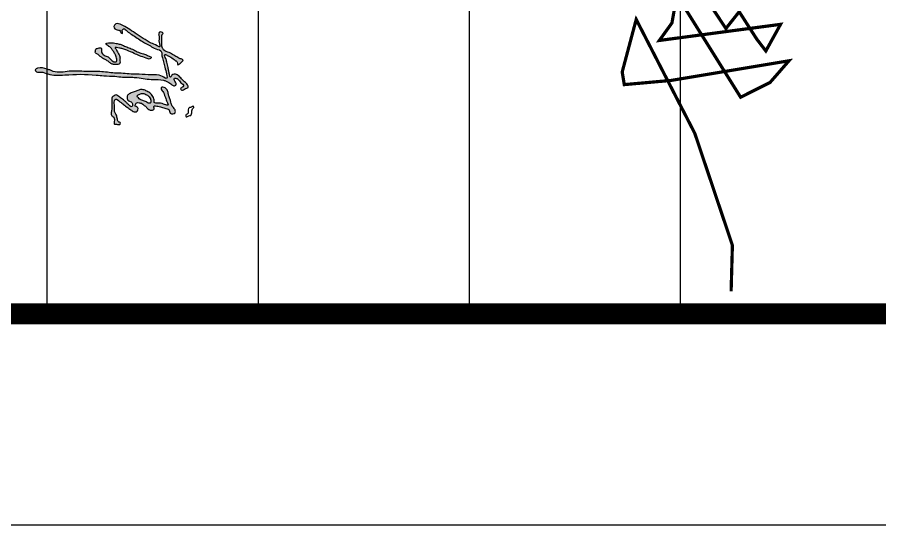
# Model space of a CAD drawing. Extents: x 174641 to 414490, y 73126 to 493158.
# Drawn here: x 254322 to 258407, y 73273 to 75678 of the extents above; entities that cross this region are included whole.
import ezdxf

# ---------------------------------------------------------------- set-up
doc = ezdxf.new("R2010")
doc.units = 0
doc.header["$LTSCALE"] = 1000
doc.header["$MEASUREMENT"] = 0
for name, color, linetype in [('PUB_TITLE', 7, 'Continuous'), ('TWT_TITLE', 7, 'Continuous'), ('文字和字符', 7, 'Continuous')]:
    doc.layers.add(name, color=color, linetype=linetype)

# ---------------------------------------------------------------- blocks, each defined once
blk = doc.blocks.new('田琳')
at = {"const_width": 20}
for points in [[(38170.1, 43531), (38716.9, 43893), (38611.8, 43976.1), (38782.6, 44085.5), (38857, 44142.4), (38690.6, 44234.3), (38791.4, 43477.3), (38681.9, 43556.1), (38559.2, 43577.9), (38445.4, 43547.3), (39146.1, 43984.9), (39054.1, 44168.6), (38918.4, 44286.8), (39041, 43551.7), (39067.3, 43258.5), (38988.4, 43245.4), (38660, 43332.9), (39371.5, 43698.7), (40071, 43933.6), (40071, 43933.6), (40359.3, 43925.6)], [(37073.8, 43540.8), (37391.6, 43371.4), (37434, 43660.7), (37645.8, 43907.7), (37893, 43957), (37998.9, 43893.5), (38020.1, 43731.3), (37921.2, 43590.1), (37801.2, 43526.6), (37709.4, 43554.9), (37857.7, 43667.8), (37801.2, 43724.2), (37617.6, 43681.9), (37582.3, 43590.1), (37681.1, 43463.1), (37757.9, 43465.2), (38199.4, 43740.6), (38445.7, 43833.2), (38404.3, 44008.7), (38328.7, 43796.7), (38240.8, 43806.4), (38370.1, 43669.9), (38453, 43638.3), (38445.7, 43833.2)]]:
    blk.add_lwpolyline(points, dxfattribs=at)

msp = doc.modelspace()

# ---------------------------------------------------------------- hatches: boundary and pattern name
at = {"layer": '文字和字符'}
h = msp.add_hatch(color=6, dxfattribs=at)
edge = h.paths.add_edge_path()
edge.add_spline(control_points=[(255006.8, 75578.1), (255006.8, 75577.9), (255006.9, 75553.4), (255006.4, 75538), (255016.9, 75516.6), (255041.8, 75512.6), (255062, 75497.3), (255080.5, 75488.3), (255092.8, 75479.7), (255112.4, 75478.6), (255100.2, 75463.6), (255093.3, 75458.7), (255078.9, 75447.4), (255082.6, 75468.5), (255071.6, 75471.5), (255061.3, 75480.9), (255045.9, 75490.7), (255032.9, 75496.9), (255020.1, 75504.4), (255020.5, 75490.5), (255027.2, 75481.1), (255031.5, 75461.8), (255036.5, 75442.7), (255040.1, 75421.8), (255042.4, 75409.2), (255046.7, 75387.3), (255056.3, 75409.2), (255073.5, 75410), (255087.9, 75399), (255100.5, 75387), (255114, 75370.1), (255128.4, 75362), (255135, 75344.8), (255122.7, 75341.6), (255114.9, 75336.7), (255106, 75330.6), (255098.5, 75333.2), (255092.6, 75342.3), (255108, 75344.8), (255110.6, 75357.8), (255097.1, 75365.2), (255090.8, 75377.8), (255080.8, 75386.5), (255073.9, 75388.7), (255063.2, 75390), (255068.2, 75372.2), (255080, 75362.5), (255066.7, 75349), (255054.2, 75357), (255045.4, 75365.8), (255033.4, 75370.8), (255024.3, 75377.4), (255001, 75382.3), (254969.6, 75382.4), (254927.5, 75384.8), (254894, 75391.2), (254858.4, 75394.6), (254823.4, 75391.9), (254779.9, 75399.7), (254737.8, 75398.6), (254659, 75408.9), (254571, 75407.1), (254481.4, 75399.2), (254439.7, 75421), (254416.7, 75414.1), (254404.1, 75430), (254432.1, 75442.8), (254454.8, 75433.8), (254479.7, 75427.1), (254511.8, 75411.5), (254570.8, 75426), (254643.3, 75419.5), (254703.8, 75421.7), (254748.9, 75417.1), (254785.4, 75412.2), (254823.4, 75412.7), (254861.9, 75406.9), (254906.1, 75409.1), (254957.4, 75400.9), (254995.2, 75409.2), (255033.3, 75381.4), (255029.9, 75410.3), (255024.2, 75430.6), (255017.8, 75455.9), (255012.7, 75472.9), (255009, 75487.5), (255005.9, 75500.3), (255007.5, 75521.4), (254976.6, 75526.1), (254949.8, 75544.2), (254909.9, 75564.2), (254873.4, 75591), (254844.9, 75608.1), (254829.2, 75626.3), (254815.8, 75615.4), (254825.7, 75597.1), (254810.3, 75605.4), (254809.9, 75618.5), (254791.7, 75615.2), (254775.1, 75630.7), (254791.9, 75652.7), (254820.2, 75639.6), (254848.8, 75624.7), (254882.5, 75601), (254918.2, 75578.4), (254953.4, 75555.1), (254977, 75547.5), (255002.4, 75530.6), (254989, 75565.3), (254997.8, 75581.7), (254989, 75602.2), (255002.1, 75611.1), (255015.3, 75603.5), (255010.9, 75596.9), (255007.8, 75594.9), (255007.5, 75591.3), (255005.8, 75586.8), (255006.8, 75578.2), (255006.8, 75578.1)], knot_values=[0, 0, 0, 0, 30.010681, 59.710914, 78.593199, 120.407305, 154.524141, 185.004149, 203.061643, 222.774317, 238.80713, 258.455944, 270.333782, 293.330836, 302.766156, 314.154011, 351.592667, 373.783884, 384.727657, 395.744414, 413.857163, 437.957453, 474.261753, 498.637383, 521.996218, 540.039757, 556.440551, 586.981856, 599.46137, 631.292047, 659.861277, 686.798362, 704.454635, 714.77327, 731.806988, 745.746399, 755.60273, 762.331918, 783.607358, 794.2488, 808.935268, 839.224822, 854.000646, 861.29652, 870.524529, 890.282084, 910.927322, 927.245681, 946.958313, 963.356978, 980.390735, 1000.003082, 1009.515457, 1078.314372, 1130.678307, 1184.843128, 1219.935368, 1279.461792, 1329.992924, 1402.614913, 1454.086505, 1659.988392, 1772.185683, 1817.246483, 1847.677046, 1862.240127, 1879.608782, 1944.488332, 1967.79145, 1986.349178, 2091.415626, 2201.453187, 2292.790848, 2342.000053, 2390.03078, 2446.006624, 2499.916829, 2551.206876, 2630.928051, 2705.368541, 2736.511304, 2751.139397, 2799.882761, 2838.437816, 2856.100871, 2874.060326, 2900.839764, 2911.90203, 2956.44123, 2995.684828, 3055.617738, 3138.927419, 3179.415616, 3204.798199, 3217.112426, 3237.828089, 3249.032304, 3266.585733, 3281.97368, 3312.759311, 3333.895438, 3372.534497, 3420.293911, 3476.863372, 3540.284988, 3599.822241, 3643.146119, 3661.15915, 3690.737213, 3733.200125, 3751.837118, 3768.448916, 3785.656639, 3792.541545, 3796.752385, 3800.355287, 3806.580356, 3819.839144, 3819.839144, 3819.839144, 3819.839144], degree=3, periodic=0)
h = msp.add_hatch(color=6, dxfattribs=at)
edge = h.paths.add_edge_path()
edge.add_spline(control_points=[(254954.7, 75490), (254954.6, 75490.1), (254935, 75498.5), (254919.7, 75504.9), (254895.6, 75510.8), (254874.4, 75523.5), (254851.8, 75532.4), (254830.6, 75541.2), (254811.1, 75550.3), (254792.7, 75552.7), (254776.6, 75557.5), (254761.4, 75556.6), (254750, 75557), (254738.8, 75551.2), (254752, 75541.3), (254763.7, 75537.6), (254772.3, 75522.3), (254781.7, 75510.2), (254789.6, 75496.6), (254793.5, 75483.4), (254797, 75465.3), (254768.7, 75465.6), (254759.4, 75491.1), (254732.9, 75494.7), (254719.6, 75510.9), (254720.9, 75523.2), (254721.6, 75535.1), (254707.4, 75530.5), (254694, 75530.3), (254692.6, 75517.6), (254690.9, 75508), (254701.7, 75503.6), (254713.7, 75494), (254728, 75481.7), (254746, 75473.2), (254758.8, 75464.5), (254771.8, 75453.6), (254787.8, 75454.3), (254811.9, 75452.2), (254807.6, 75475.7), (254810.9, 75492.8), (254798.1, 75506.9), (254795.3, 75520.6), (254778.8, 75539.2), (254806.9, 75530.7), (254822.7, 75528.6), (254847.1, 75518.8), (254873, 75507.8), (254903.5, 75493.6), (254928.3, 75486.6), (254947.2, 75477.1), (254957.6, 75483.1), (254954.8, 75490), (254954.7, 75490)], knot_values=[0, 0, 0, 0, 24.542793, 52.435959, 85.650583, 121.512598, 155.916917, 186.540407, 217.474406, 244.606868, 263.102829, 287.388558, 305.597528, 314.527085, 327.332873, 353.193682, 372.630675, 395.352625, 418.617204, 435.772151, 457.249665, 475.959444, 524.49024, 552.742939, 580.507685, 599.437854, 607.362997, 621.159879, 644.090151, 657.95728, 669.398503, 679.892715, 700.008206, 736.031643, 756.664286, 782.242284, 801.590045, 823.390719, 851.090423, 877.54929, 900.135028, 924.011869, 947.574779, 965.855715, 994.232281, 1016.328926, 1045.309406, 1098.032674, 1136.336698, 1183.774373, 1208.195694, 1217.866995, 1225.149506, 1225.149506, 1225.149506, 1225.149506], degree=3, periodic=0)
h = msp.add_hatch(color=6, dxfattribs=at)
edge = h.paths.add_edge_path()
edge.add_spline(control_points=[(255018.2, 75344.8), (255018.4, 75344.7), (255036.6, 75333.4), (255036.4, 75316.9), (255042, 75299.6), (255047.9, 75284.3), (255051.7, 75267.7), (255058, 75251.8), (255071, 75241.2), (255072.8, 75223.3), (255059.1, 75217.6), (255042.5, 75221.8), (255044.5, 75240.3), (255027.3, 75244.8), (255014.5, 75247.6), (255000.8, 75254.1), (254988.8, 75256.1), (254979.4, 75256.6), (254965.9, 75258.8), (254975.2, 75240.9), (254957.8, 75234.5), (254946.7, 75240.4), (254937.8, 75246.1), (254931.5, 75255.5), (254921.6, 75260.3), (254912.5, 75270.2), (254901, 75272.3), (254888.8, 75274.8), (254883, 75266.7), (254877.9, 75254.6), (254891.1, 75253.4), (254896.1, 75244), (254893.1, 75235), (254883.2, 75225.9), (254865.8, 75233.1), (254851.8, 75245.6), (254834.1, 75257), (254819.9, 75269.6), (254805.8, 75278.6), (254798.3, 75286.1), (254789.9, 75291.3), (254782.5, 75285), (254781.4, 75274.4), (254782.5, 75261.4), (254784.7, 75246.8), (254781.3, 75231), (254789.9, 75220), (254794.8, 75205.9), (254796.1, 75193.4), (254801.4, 75178.7), (254811.9, 75181.4), (254812.2, 75169.7), (254803.7, 75169.4), (254796.8, 75170), (254790, 75170.4), (254783, 75170.2), (254778.8, 75178.8), (254782.7, 75187.7), (254782.4, 75199.3), (254777.5, 75207), (254762.3, 75215.6), (254773.1, 75243.7), (254769.8, 75268), (254770.5, 75285.7), (254769.9, 75300.3), (254780.8, 75304.9), (254790.3, 75311.4), (254799.4, 75304.5), (254807.4, 75299), (254816.3, 75292.3), (254826.4, 75284.5), (254837.5, 75276.3), (254846.1, 75265.9), (254854.7, 75260.7), (254860.4, 75251.1), (254869.8, 75257.9), (254868.7, 75266.6), (254865.4, 75274.9), (254856.3, 75279.3), (254845.2, 75282), (254842.8, 75293.6), (254842.1, 75304.7), (254850.9, 75314.8), (254862.1, 75318.5), (254871.6, 75323.4), (254883.8, 75326.6), (254897.1, 75333.3), (254915.1, 75336.2), (254929.7, 75331), (254940.9, 75324.1), (254954.8, 75318.6), (254963.9, 75301.1), (254973.4, 75286.6), (254969.7, 75272.2), (254982.2, 75269), (254994, 75271.8), (255008, 75268.6), (255020.4, 75264.3), (255028.4, 75262), (255039.3, 75260.7), (255034.5, 75271.7), (255029.4, 75279.7), (255026.5, 75294.5), (255018.5, 75306.3), (255017.5, 75320.6), (255008.6, 75328.9), (255002.6, 75336.9), (255004.6, 75350.6), (255018.1, 75344.8), (255018.2, 75344.8)], knot_values=[0, 0, 0, 0, 24.512001, 49.882294, 72.277412, 98.738469, 118.409447, 143.109669, 167.776883, 187.618262, 203.042037, 222.126752, 247.275306, 258.48372, 289.86628, 303.795246, 321.379231, 338.707377, 347.328395, 366.307106, 385.237264, 403.506228, 418.562709, 428.786369, 449.648574, 463.118664, 483.023077, 498.54091, 507.708607, 523.614939, 538.272825, 548.331434, 564.446663, 573.613544, 601.356343, 627.727416, 655.753502, 687.468657, 707.386499, 724.030195, 733.822997, 742.988374, 758.369859, 776.521682, 797.368312, 820.285411, 838.875384, 852.53501, 881.495768, 896.424896, 904.484831, 916.221913, 924.49056, 934.624145, 946.353648, 953.359124, 961.492881, 980.267656, 992.004738, 1008.557493, 1015.80342, 1061.650078, 1099.490071, 1123.473109, 1136.892554, 1154.792681, 1167.453766, 1180.555905, 1196.223819, 1209.542153, 1226.270416, 1249.735518, 1266.970627, 1281.05191, 1293.130439, 1303.91699, 1316.71909, 1326.731209, 1339.888064, 1357.279911, 1369.076666, 1385.0742, 1402.881823, 1419.32573, 1433.82478, 1447.087554, 1471.921893, 1495.500471, 1520.791964, 1533.894554, 1550.83807, 1581.024251, 1611.984954, 1621.45011, 1633.096343, 1654.387173, 1674.742462, 1691.115782, 1707.380906, 1715.678547, 1723.570803, 1743.940975, 1761.902668, 1783.344225, 1802.439161, 1818.418402, 1831.919163, 1844.453477, 1860.498716, 1860.498716, 1860.498716, 1860.498716], degree=3, periodic=0)
edge = h.paths.add_edge_path(flags=16)
edge.add_spline(control_points=[(254952.8, 75290.4), (254952.8, 75290.5), (254947.1, 75302.2), (254939.7, 75307.7), (254930.9, 75312.3), (254922.8, 75316.1), (254914.2, 75317), (254906.7, 75315.6), (254900.4, 75312.5), (254895.5, 75309.4), (254889.3, 75306.2), (254892.9, 75297.3), (254899.7, 75291.9), (254907.3, 75284.9), (254916.6, 75283), (254925.3, 75279.4), (254934.7, 75277.2), (254941.2, 75270.9), (254948.9, 75268.5), (254955.3, 75273.1), (254956.3, 75280.6), (254955, 75285.3), (254952.9, 75290.3), (254952.8, 75290.4)], knot_values=[0, 0, 0, 0, 17.49913, 30.768414, 43.809406, 57.820521, 67.761158, 79.395962, 89.172864, 96.402516, 104.532234, 113.624822, 128.719094, 142.570854, 155.091253, 167.081152, 182.063386, 194.044375, 204.792336, 212.007375, 223.839632, 231.821798, 237.531752, 237.531752, 237.531752, 237.531752], degree=3, periodic=0)

# ---------------------------------------------------------------- linework, layer by layer
for p, q in [((254462.7, 82272.7), (254462.7, 74272.7)), ((255462.7, 82272.7), (255462.7, 74272.7)), ((256462.7, 82272.7), (256462.7, 74272.7)), ((257462.7, 82272.7), (257462.7, 74272.7))]:
    msp.add_line(p, q)
at = {"layer": 'PUB_TITLE', "const_width": 100}
msp.add_lwpolyline([(296862.3, 82272.7), (296862.3, 74272.7), (239462.7, 74272.7), (239462.7, 82272.7)], close=True, dxfattribs=at)
at = {"layer": 'TWT_TITLE'}
msp.add_lwpolyline([(238463.1, 157372.7), (238463.1, 73272.7), (297863.1, 73272.7), (297863.1, 157372.7)], close=True, dxfattribs=at)
at = {"layer": 'TWT_TITLE', "const_width": 100}
msp.add_lwpolyline([(239463.1, 154872.7), (239463.1, 74272.7), (296863.1, 74272.7), (296863.1, 154872.7)], close=True, dxfattribs=at)
at = {"layer": '文字和字符', "color": 6}
for points, start_tangent, end_tangent in [([(255006.8, 75578.1), (255006.8, 75556.5), (255008.6, 75535.1), (255015.1, 75523.2), (255042.2, 75510), (255063.3, 75497.4), (255082.4, 75486.6), (255094.1, 75480.8), (255107.4, 75475.8), (255101.6, 75465.8), (255090.7, 75456.7), (255083.3, 75452.5), (255078.3, 75468.3), (255072.4, 75471.8), (255065.8, 75476.6), (255043.4, 75491.6), (255029.2, 75499.1), (255021.8, 75501.6), (255020.9, 75493.7), (255025.9, 75481.6), (255030.9, 75465), (255036.9, 75439.5), (255040.1, 75422.2), (255043.1, 75405.7), (255047.5, 75393.4), (255055, 75402.6), (255076.6, 75406.8), (255084.1, 75401.8), (255100.7, 75386), (255114.9, 75371), (255129, 75357.7), (255131.5, 75345.2), (255124.8, 75341.9), (255114, 75336), (255104.9, 75331.9), (255098.2, 75334.4), (255095.7, 75338.5), (255107.4, 75348.5), (255109, 75356), (255101.6, 75363.5), (255087.4, 75380.1), (255079.1, 75386.8), (255074.1, 75388.5), (255067.5, 75388.5), (255069.1, 75374.3), (255075.8, 75361), (255067.5, 75352.7), (255054.2, 75357.7), (255045, 75365.2), (255034.2, 75371), (255021.8, 75377.6), (255015.1, 75379.3), (254965.7, 75382.9), (254928, 75385.6), (254889.4, 75391.3), (254864.2, 75393.5), (254821.3, 75393.7), (254785.1, 75397.8), (254732.8, 75400.1), (254695.9, 75403.7), (254547.5, 75404.4), (254466.8, 75408.8), (254435.5, 75417.5), (254413.7, 75419.7), (254407.9, 75428.4), (254418.1, 75435.7), (254464.6, 75431.3), (254480.6, 75426.3), (254493, 75421.2), (254568.7, 75421.4), (254648, 75420.9), (254713.8, 75420.1), (254749.1, 75416.9), (254783.6, 75413.3), (254823.9, 75411.6), (254862.6, 75408.1), (254899.5, 75407.7), (254956.9, 75404.2), (255010, 75396.7), (255031, 75388.9), (255031, 75399.5), (255023.5, 75433.8), (255016.3, 75460.6), (255012.8, 75472.8), (255009.6, 75485.4), (255006.4, 75504.4), (255006.1, 75512.4), (254978.2, 75528.2), (254953.1, 75541.4), (254915.5, 75562.5), (254865.3, 75595.5), (254841.8, 75612.8), (254826.1, 75622.2), (254819.8, 75615.9), (254820.6, 75601), (254813.6, 75604.9), (254807.3, 75615.9), (254796.3, 75617.5), (254780.6, 75633.2), (254789.3, 75645.7), (254816.7, 75641), (254847.1, 75624.8), (254881.1, 75602.4), (254919.4, 75577.5), (254956.3, 75555.5), (254984.5, 75542.1), (254996.3, 75536.7), (254993.9, 75557.8), (254993.9, 75588.4), (254992.3, 75601.8), (255002.5, 75608.1), (255012.7, 75601), (255010.2, 75596.7), (255008.1, 75594.6), (255007.5, 75592), (255006.5, 75587.7), (255006.8, 75578.1)], (0, -1), (0, -1)), ([(254954.7, 75490), (254938.5, 75497), (254919.8, 75504.3), (254897, 75511.6), (254873.8, 75523), (254851, 75532.8), (254830.6, 75541.3), (254809.9, 75549.5), (254790.8, 75553.6), (254777.7, 75556.4), (254760.2, 75556.8), (254747.2, 75555.2), (254741.9, 75551.5), (254748, 75544.6), (254763.9, 75534.8), (254772, 75523.4), (254781.4, 75510), (254789.5, 75495.3), (254793.2, 75483.5), (254792.8, 75468.1), (254779.4, 75466.8), (254752.6, 75489.4), (254733.9, 75497.3), (254721.4, 75512.9), (254721.1, 75526.6), (254720.5, 75532.3), (254710.6, 75532), (254695, 75526.6), (254692.4, 75516.9), (254692.7, 75508.7), (254699, 75504.4), (254710.9, 75496.2), (254731.6, 75480.6), (254744.7, 75473.5), (254760, 75463.2), (254771.6, 75455.5), (254787.3, 75453.8), (254807, 75456.9), (254808.8, 75475.9), (254808.3, 75492.1), (254799.8, 75507.1), (254792.5, 75522.4), (254785.8, 75533.7), (254806.1, 75531.5), (254821.7, 75528.1), (254841.3, 75521.1), (254876.3, 75506.2), (254901.6, 75495.2), (254933.7, 75483.5), (254951, 75480), (254955.9, 75484.9), (254954.7, 75490)], (-0.919041, 0.394162), (-0.919041, 0.394162)), ([(255018.2, 75344.8), (255031.9, 75333.6), (255037.4, 75316.2), (255041.8, 75300.6), (255048, 75282.6), (255051.7, 75268.9), (255059.2, 75252.7), (255069.7, 75238.4), (255069.7, 75224.1), (255059.8, 75219.2), (255046.8, 75223.5), (255039.9, 75240.3), (255032.5, 75243.4), (255010.7, 75249.6), (255001.4, 75253.4), (254989, 75255.9), (254976.6, 75257.1), (254970.3, 75257.1), (254970.3, 75243.4), (254958.5, 75236.6), (254946.1, 75240.9), (254937.4, 75247.4), (254932.7, 75253), (254920.6, 75262.1), (254913.2, 75268.3), (254899.5, 75272.6), (254888.3, 75272.6), (254884, 75267.7), (254881.5, 75256.5), (254890.8, 75251.5), (254894.5, 75245.3), (254891.4, 75234.1), (254886.5, 75229.7), (254866.9, 75233.8), (254851.6, 75245.1), (254835.2, 75256.8), (254817.2, 75271), (254805.6, 75279.4), (254796.4, 75287.1), (254789.9, 75289.8), (254784.5, 75285.9), (254781.8, 75275.2), (254782.6, 75262.1), (254783.7, 75247.1), (254783.7, 75230.6), (254789.9, 75218.7), (254793.3, 75209.5), (254797.9, 75189.1), (254804.1, 75180.3), (254809.8, 75179.5), (254810.2, 75171.1), (254804.5, 75169.5), (254797.2, 75169.9), (254788.7, 75170.3), (254783.7, 75171.1), (254780.7, 75176.1), (254782.2, 75189.5), (254781.8, 75198), (254775.3, 75207.9), (254771.1, 75211), (254770.3, 75244), (254770.3, 75271.3), (254770.3, 75288.6), (254771.4, 75298.2), (254781.8, 75305.9), (254790.3, 75309.3), (254798.7, 75305.1), (254807.9, 75298.6), (254815.6, 75292.8), (254825.2, 75285.5), (254838.2, 75274.8), (254847, 75266), (254854.7, 75259.4), (254861.3, 75253.7), (254867.8, 75257.9), (254868.2, 75267.1), (254865.1, 75273.6), (254857, 75278.6), (254845.9, 75284.4), (254843.2, 75292.4), (254843.6, 75304), (254851.7, 75314), (254862.4, 75318.9), (254872, 75323.1), (254881.1, 75326.1), (254897.8, 75332.6), (254914.6, 75334.7), (254932, 75329.3), (254940.3, 75324.7), (254951, 75319), (254964.1, 75301.6), (254971.4, 75280.5), (254971.4, 75273.7), (254979.1, 75270.3), (254994.4, 75270.7), (255008.8, 75268.1), (255020.1, 75264.5), (255031.5, 75261.7), (255037.4, 75262.2), (255036.2, 75267.7), (255029.8, 75280.9), (255025.9, 75293.3), (255019.5, 75307.3), (255015.7, 75320.6), (255008.5, 75329.5), (255003.8, 75338), (255006.8, 75346.6), (255018.2, 75344.8)], (0.95874, -0.284283), (0.95874, -0.284283)), ([(254952.8, 75290.4), (254946.5, 75301.2), (254939.3, 75307.6), (254931.1, 75312.1), (254921.7, 75315.9), (254914.6, 75316.6), (254906.3, 75315.1), (254900, 75312.1), (254895.5, 75309.5), (254891, 75305.7), (254892.5, 75299.4), (254900, 75291.5), (254908, 75285.6), (254916.6, 75282.7), (254924.7, 75279.9), (254934.8, 75276.1), (254942, 75271.2), (254949.6, 75269.7), (254953.8, 75272.7), (254955.8, 75281), (254954.4, 75286.5), (254952.8, 75290.4)], (-0.370772, 0.928724), (-0.370772, 0.928724)), ([(255157, 75248.8), (255150.7, 75238.7), (255149.6, 75229.3), (255148, 75219.5), (255144.1, 75212.5), (255135.5, 75210.9), (255122.2, 75206.2), (255120.3, 75213.7), (255126.5, 75218.4), (255131.2, 75223.4), (255131.6, 75238.7), (255137.5, 75249.2), (255147.2, 75250.8), (255155.8, 75255.9), (255158.6, 75252), (255157, 75248.8)], (-0.736199, -0.676765), (-0.736199, -0.676765))]:
    msp.add_spline(points, degree=3, dxfattribs=dict(at, start_tangent=start_tangent, end_tangent=end_tangent))

# ---------------------------------------------------------------- block references
at = {"xscale": 0.7584191996138543, "yscale": 0.758419199672062, "zscale": 0.7584191996528531, "rotation": 270}
msp.add_blockref('田琳', (224389.2, 104987.7, 0), dxfattribs=at)

doc.saveas('drawing.dxf')
